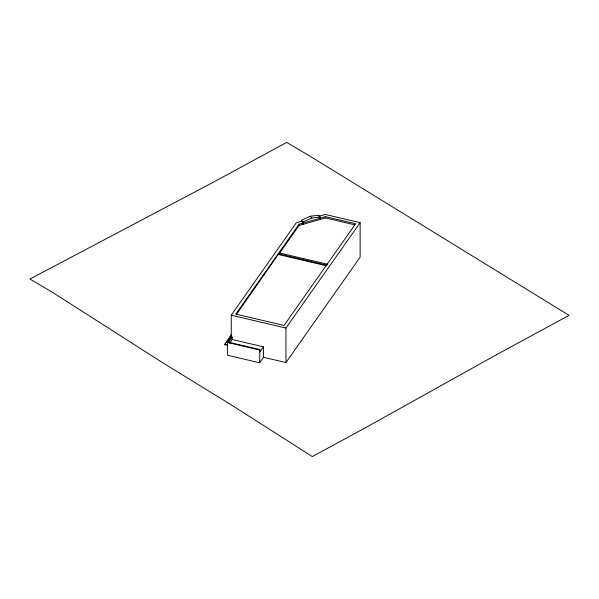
<?xml version="1.0" encoding="UTF-8"?>
<svg xmlns="http://www.w3.org/2000/svg" width="599" height="599" viewBox="0 0 599 599"><rect width="100%" height="100%" fill="white"/><g stroke="black" fill="none" stroke-linecap="round" stroke-linejoin="round"><path stroke-width="0.9" d="M229.717 343.145L232.262 339.536L263.463 346.851L263.463 357.281L259.592 362.777L227.38 355.214L227.38 342.448L231.244 336.952L231.244 315.201L296.295 222.783L301.507 221.286L303.057 223.075M299.013 224.236L235.766 314.101L284.046 325.429L355.619 223.741L325.384 216.643L299.013 224.236L299.013 225.538L279.284 253.572L279.284 252.92L327.563 264.249M236.306 314.647L279.284 252.92M227.38 345.324L224.812 344.724L224.812 344.155L231.716 334.354M226.407 342.463L229.058 338.69M230.121 337.185L231.716 334.916M228.698 342.246L232.262 337.185L231.244 336.952M259.592 362.777L259.899 349.569L227.687 342.007M263.463 346.851L259.899 351.913L259.899 349.569M263.463 357.281L285.948 362.552L285.948 328.035L360.134 222.641L325.235 214.449L318.616 216.359M285.948 362.552L360.134 257.158L360.134 222.641M301.507 221.286L301.507 220.192L310.23 216.239L318.616 215.273L320.158 217.063L320.158 219.451M303.057 224.378L303.057 221.989L311.779 218.036L320.158 217.063M299.013 225.538L325.384 217.954L354.728 224.835M278.602 253.894L326.882 265.222M278.602 254.545L325.968 265.656M231.244 315.201L285.948 328.035M227.38 342.448L259.592 350.003M224.812 344.155L227.38 344.762M310.23 216.239L311.779 218.036M301.507 220.192L303.057 221.989M325.384 216.643L325.384 217.954M232.262 337.185L232.262 339.536M496.459 354.735L365.742 427.581L312.304 456.58L232.584 405.688L164.208 363.675L51.903 291.983L29.95 279.029L214.113 181.804L286.704 142.42L308.657 155.381L569.05 315.351L496.459 354.735"/></g></svg>
